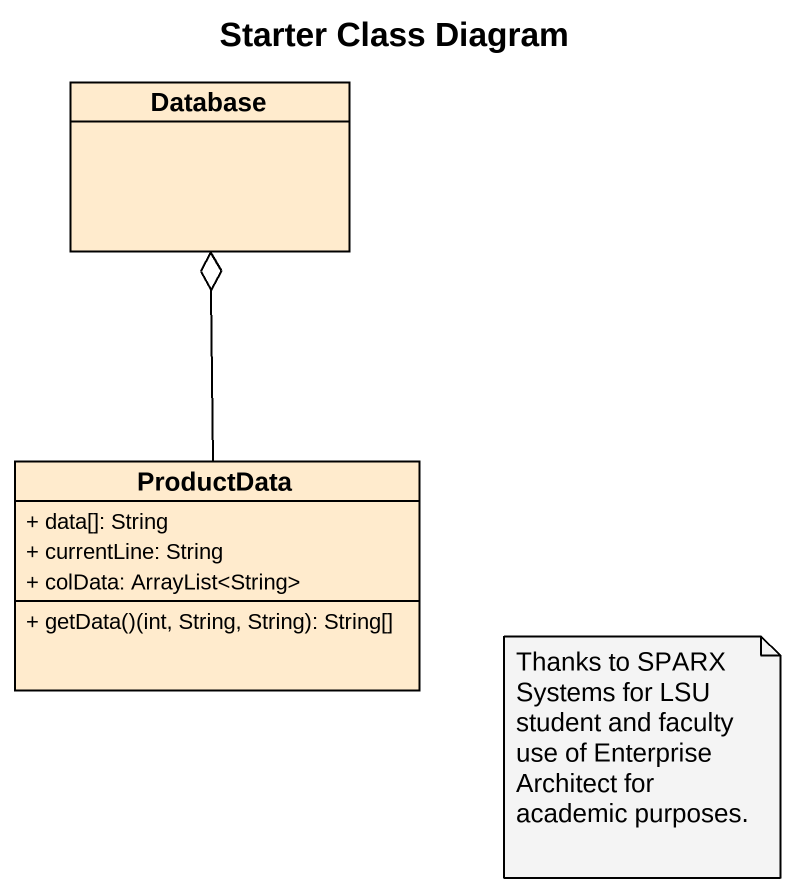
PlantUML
@startuml
title Starter Class Diagram
hide circle
hide empty members
skinparam classAttributeIconSize 0
class "Database" as Database_ #FFEBCD
class ProductData #FFEBCD {
  + data[]: String
  + currentLine: String
  + colData: ArrayList<String>
  + getData()(int, String, String): String[]
}
ProductData -up-o Database_
note as N1
  Thanks to SPARX Systems for LSU student and faculty use of Enterprise Architect for
  academic purposes.
end note
@enduml
